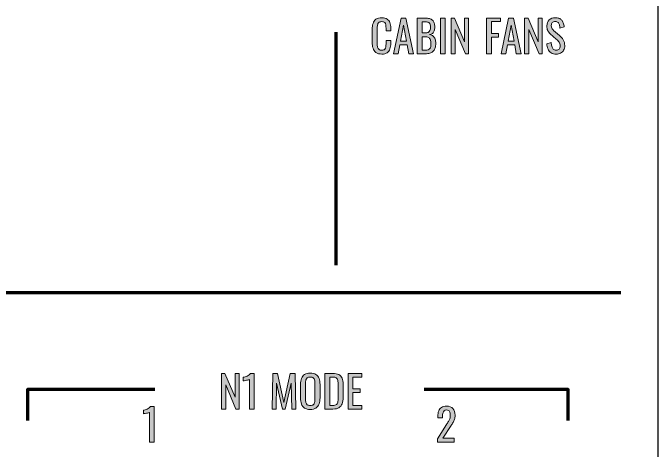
# Model space of a CAD drawing. Header units: inches. Extents: x 116 to 496, y 0 to 792.
# Drawn here: x 319.3 to 495.6, y 305 to 424.3 of the extents above; entities that cross this region are included whole.
import ezdxf

# ---------------------------------------------------------------- set-up
doc = ezdxf.new("R2010")
doc.units = ezdxf.units.IN
doc.header["$MEASUREMENT"] = 0
for name, color, linetype in [('Layer 2', 7, 'Continuous'), ('Left_SIde_Panel_01__Holes v4_0', 7, 'Continuous'), ('TEXT', 7, 'Continuous')]:
    doc.layers.add(name, color=color, linetype=linetype)

# ---------------------------------------------------------------- blocks, each defined once
blk = doc.blocks.new('block 53')
at = {"layer": 'Left_SIde_Panel_01__Holes v4_0', "color": 7, "lineweight": 25}
blk.add_lwpolyline([(495.56, 173.73), (495.51, 792.08)], dxfattribs=at)
blk = doc.blocks.new('block 75')
at = {"layer": 'Layer 2', "color": 7, "lineweight": 106}
for points in [[(358.12, 321.5), (323.37, 321.5), (323.37, 313)], [(471, 313), (471, 321.5), (431.69, 321.5)]]:
    blk.add_lwpolyline(points, dxfattribs=at)
blk = doc.blocks.new('block 89')
at = {"layer": 'TEXT'}
h = blk.add_hatch(color=7, dxfattribs=at)
h.dxf.hatch_style = 2
h.paths.add_polyline_path([(376.33, 316.17), (376.33, 325.89), (377.25, 325.89), (380.01, 319.43), (380.01, 325.89), (381.14, 325.89), (381.14, 316.17), (380.27, 316.17), (377.48, 322.8), (377.48, 316.17)])
h = blk.add_hatch(color=7, dxfattribs=at)
h.dxf.hatch_style = 2
edge = h.paths.add_edge_path()
edge.add_spline(control_points=[(383.96, 316.17), (383.96, 316.17), (383.96, 324.21), (383.96, 324.21), (383.95, 324.2), (383.86, 324.17), (383.69, 324.13), (383.52, 324.09), (383.32, 324.05), (383.11, 324.01), (382.89, 323.97), (382.7, 323.94), (382.53, 323.91), (382.36, 323.87), (382.27, 323.86), (382.27, 323.86), (382.27, 323.86), (382.27, 324.83), (382.27, 324.83), (382.4, 324.86), (382.56, 324.91), (382.74, 324.96), (382.92, 325.02), (383.1, 325.09), (383.29, 325.17), (383.48, 325.25), (383.66, 325.35), (383.83, 325.47), (384, 325.59), (384.15, 325.73), (384.27, 325.89), (384.27, 325.89), (385.24, 325.89), (385.24, 325.89), (385.24, 325.89), (385.24, 316.17), (385.24, 316.17), (385.24, 316.17), (383.96, 316.17), (383.96, 316.17)], knot_values=[0, 0, 0, 0, 1, 1, 1, 2, 2, 2, 3, 3, 3, 4, 4, 4, 5, 5, 5, 6, 6, 6, 7, 7, 7, 8, 8, 8, 9, 9, 9, 10, 10, 10, 11, 11, 11, 12, 12, 12, 13, 13, 13, 13], degree=3, periodic=0)
h = blk.add_hatch(color=7, dxfattribs=at)
h.dxf.hatch_style = 2
h.paths.add_polyline_path([(390.14, 316.17), (390.32, 325.89), (391.65, 325.89), (393.37, 318), (395.09, 325.89), (396.41, 325.89), (396.59, 316.17), (395.5, 316.17), (395.39, 323.22), (393.75, 316.17), (392.98, 316.17), (391.35, 323.22), (391.24, 316.17)])
h = blk.add_hatch(color=7, dxfattribs=at)
h.dxf.hatch_style = 2
edge = h.paths.add_edge_path()
edge.add_spline(control_points=[(400.57, 316.06), (399.91, 316.06), (399.39, 316.19), (398.99, 316.44), (398.6, 316.7), (398.32, 317.06), (398.15, 317.54), (397.99, 318.02), (397.9, 318.57), (397.9, 319.21), (397.9, 319.21), (397.9, 322.9), (397.9, 322.9), (397.9, 323.54), (397.99, 324.09), (398.16, 324.55), (398.33, 325.01), (398.61, 325.36), (399, 325.6), (399.39, 325.85), (399.91, 325.97), (400.57, 325.97), (401.22, 325.97), (401.74, 325.85), (402.12, 325.6), (402.51, 325.35), (402.79, 325), (402.96, 324.54), (403.13, 324.09), (403.22, 323.54), (403.22, 322.9), (403.22, 322.9), (403.22, 319.2), (403.22, 319.2), (403.22, 318.57), (403.13, 318.02), (402.96, 317.55), (402.79, 317.07), (402.51, 316.71), (402.12, 316.45), (401.74, 316.19), (401.22, 316.06), (400.57, 316.06)], knot_values=[0, 0, 0, 0, 1, 1, 1, 2, 2, 2, 3, 3, 3, 4, 4, 4, 5, 5, 5, 6, 6, 6, 7, 7, 7, 8, 8, 8, 9, 9, 9, 10, 10, 10, 11, 11, 11, 12, 12, 12, 13, 13, 13, 14, 14, 14, 14], degree=3, periodic=0)
edge = h.paths.add_edge_path()
edge.add_spline(control_points=[(400.57, 317.13), (400.93, 317.13), (401.2, 317.2), (401.38, 317.35), (401.57, 317.5), (401.69, 317.7), (401.75, 317.97), (401.82, 318.24), (401.85, 318.55), (401.85, 318.91), (401.85, 318.91), (401.85, 323.17), (401.85, 323.17), (401.85, 323.53), (401.82, 323.84), (401.75, 324.1), (401.69, 324.36), (401.57, 324.56), (401.38, 324.7), (401.2, 324.84), (400.93, 324.91), (400.57, 324.91), (400.21, 324.91), (399.93, 324.84), (399.74, 324.7), (399.56, 324.56), (399.43, 324.36), (399.37, 324.1), (399.3, 323.84), (399.27, 323.53), (399.27, 323.17), (399.27, 323.17), (399.27, 318.91), (399.27, 318.91), (399.27, 318.55), (399.3, 318.24), (399.37, 317.97), (399.43, 317.7), (399.56, 317.5), (399.74, 317.35), (399.93, 317.2), (400.21, 317.13), (400.57, 317.13)], knot_values=[0, 0, 0, 0, 1, 1, 1, 2, 2, 2, 3, 3, 3, 4, 4, 4, 5, 5, 5, 6, 6, 6, 7, 7, 7, 8, 8, 8, 9, 9, 9, 10, 10, 10, 11, 11, 11, 12, 12, 12, 13, 13, 13, 14, 14, 14, 14], degree=3, periodic=0)
h = blk.add_hatch(color=7, dxfattribs=at)
h.dxf.hatch_style = 2
edge = h.paths.add_edge_path()
edge.add_spline(control_points=[(404.55, 316.17), (404.55, 316.17), (404.55, 325.89), (404.55, 325.89), (404.55, 325.89), (406.66, 325.89), (406.66, 325.89), (407.38, 325.89), (407.95, 325.78), (408.37, 325.56), (408.79, 325.34), (409.09, 325.01), (409.27, 324.57), (409.45, 324.13), (409.54, 323.58), (409.54, 322.92), (409.54, 322.92), (409.54, 319.35), (409.54, 319.35), (409.54, 318.66), (409.45, 318.08), (409.27, 317.61), (409.09, 317.13), (408.8, 316.78), (408.4, 316.53), (407.99, 316.29), (407.45, 316.17), (406.77, 316.17), (406.77, 316.17), (404.55, 316.17), (404.55, 316.17)], knot_values=[0, 0, 0, 0, 1, 1, 1, 2, 2, 2, 3, 3, 3, 4, 4, 4, 5, 5, 5, 6, 6, 6, 7, 7, 7, 8, 8, 8, 9, 9, 9, 10, 10, 10, 10], degree=3, periodic=0)
edge = h.paths.add_edge_path()
edge.add_spline(control_points=[(405.91, 317.14), (405.91, 317.14), (406.67, 317.14), (406.67, 317.14), (407.17, 317.14), (407.52, 317.23), (407.73, 317.43), (407.94, 317.62), (408.06, 317.9), (408.11, 318.27), (408.15, 318.63), (408.17, 319.08), (408.17, 319.6), (408.17, 319.6), (408.17, 322.75), (408.17, 322.75), (408.17, 323.26), (408.14, 323.67), (408.08, 323.98), (408.01, 324.29), (407.87, 324.52), (407.66, 324.66), (407.44, 324.81), (407.1, 324.88), (406.64, 324.88), (406.64, 324.88), (405.91, 324.88), (405.91, 324.88), (405.91, 324.88), (405.91, 317.14), (405.91, 317.14)], knot_values=[0, 0, 0, 0, 1, 1, 1, 2, 2, 2, 3, 3, 3, 4, 4, 4, 5, 5, 5, 6, 6, 6, 7, 7, 7, 8, 8, 8, 9, 9, 9, 10, 10, 10, 10], degree=3, periodic=0)
h = blk.add_hatch(color=7, dxfattribs=at)
h.dxf.hatch_style = 2
h.paths.add_polyline_path([(410.87, 316.17), (410.87, 325.89), (414.64, 325.89), (414.64, 324.88), (412.23, 324.88), (412.23, 321.66), (414.18, 321.66), (414.18, 320.7), (412.23, 320.7), (412.23, 317.14), (414.67, 317.14), (414.67, 316.17)])
at = {"layer": 'TEXT', "lineweight": 0}
for points in [[(376.33, 316.17), (376.33, 325.89), (377.25, 325.89), (380.01, 319.43), (380.01, 325.89), (381.14, 325.89), (381.14, 316.17), (380.27, 316.17), (377.48, 322.8), (377.48, 316.17), (376.33, 316.17)], [(390.14, 316.17), (390.32, 325.89), (391.65, 325.89), (393.37, 318), (395.09, 325.89), (396.41, 325.89), (396.59, 316.17), (395.5, 316.17), (395.39, 323.22), (393.75, 316.17), (392.98, 316.17), (391.35, 323.22), (391.24, 316.17), (390.14, 316.17)], [(410.87, 316.17), (410.87, 325.89), (414.64, 325.89), (414.64, 324.88), (412.23, 324.88), (412.23, 321.66), (414.18, 321.66), (414.18, 320.7), (412.23, 320.7), (412.23, 317.14), (414.67, 317.14), (414.67, 316.17), (410.87, 316.17)]]:
    blk.add_lwpolyline(points, dxfattribs=at)
for points, knots in [([(383.96, 316.17), (383.96, 316.17), (383.96, 324.21), (383.96, 324.21), (383.95, 324.2), (383.86, 324.17), (383.69, 324.13), (383.52, 324.09), (383.32, 324.05), (383.11, 324.01), (382.89, 323.97), (382.7, 323.94), (382.53, 323.91), (382.36, 323.87), (382.27, 323.86), (382.27, 323.86), (382.27, 323.86), (382.27, 324.83), (382.27, 324.83), (382.4, 324.86), (382.56, 324.91), (382.74, 324.96), (382.92, 325.02), (383.1, 325.09), (383.29, 325.17), (383.48, 325.25), (383.66, 325.35), (383.83, 325.47), (384, 325.59), (384.15, 325.73), (384.27, 325.89), (384.27, 325.89), (385.24, 325.89), (385.24, 325.89), (385.24, 325.89), (385.24, 316.17), (385.24, 316.17), (385.24, 316.17), (383.96, 316.17), (383.96, 316.17)], [0, 0, 0, 0, 1, 1, 1, 2, 2, 2, 3, 3, 3, 4, 4, 4, 5, 5, 5, 6, 6, 6, 7, 7, 7, 8, 8, 8, 9, 9, 9, 10, 10, 10, 11, 11, 11, 12, 12, 12, 13, 13, 13, 13]), ([(400.57, 316.06), (399.91, 316.06), (399.39, 316.19), (398.99, 316.44), (398.6, 316.7), (398.32, 317.06), (398.15, 317.54), (397.99, 318.02), (397.9, 318.57), (397.9, 319.21), (397.9, 319.21), (397.9, 322.9), (397.9, 322.9), (397.9, 323.54), (397.99, 324.09), (398.16, 324.55), (398.33, 325.01), (398.61, 325.36), (399, 325.6), (399.39, 325.85), (399.91, 325.97), (400.57, 325.97), (401.22, 325.97), (401.74, 325.85), (402.12, 325.6), (402.51, 325.35), (402.79, 325), (402.96, 324.54), (403.13, 324.09), (403.22, 323.54), (403.22, 322.9), (403.22, 322.9), (403.22, 319.2), (403.22, 319.2), (403.22, 318.57), (403.13, 318.02), (402.96, 317.55), (402.79, 317.07), (402.51, 316.71), (402.12, 316.45), (401.74, 316.19), (401.22, 316.06), (400.57, 316.06)], [0, 0, 0, 0, 1, 1, 1, 2, 2, 2, 3, 3, 3, 4, 4, 4, 5, 5, 5, 6, 6, 6, 7, 7, 7, 8, 8, 8, 9, 9, 9, 10, 10, 10, 11, 11, 11, 12, 12, 12, 13, 13, 13, 14, 14, 14, 14]), ([(400.57, 317.13), (400.93, 317.13), (401.2, 317.2), (401.38, 317.35), (401.57, 317.5), (401.69, 317.7), (401.75, 317.97), (401.82, 318.24), (401.85, 318.55), (401.85, 318.91), (401.85, 318.91), (401.85, 323.17), (401.85, 323.17), (401.85, 323.53), (401.82, 323.84), (401.75, 324.1), (401.69, 324.36), (401.57, 324.56), (401.38, 324.7), (401.2, 324.84), (400.93, 324.91), (400.57, 324.91), (400.21, 324.91), (399.93, 324.84), (399.74, 324.7), (399.56, 324.56), (399.43, 324.36), (399.37, 324.1), (399.3, 323.84), (399.27, 323.53), (399.27, 323.17), (399.27, 323.17), (399.27, 318.91), (399.27, 318.91), (399.27, 318.55), (399.3, 318.24), (399.37, 317.97), (399.43, 317.7), (399.56, 317.5), (399.74, 317.35), (399.93, 317.2), (400.21, 317.13), (400.57, 317.13)], [0, 0, 0, 0, 1, 1, 1, 2, 2, 2, 3, 3, 3, 4, 4, 4, 5, 5, 5, 6, 6, 6, 7, 7, 7, 8, 8, 8, 9, 9, 9, 10, 10, 10, 11, 11, 11, 12, 12, 12, 13, 13, 13, 14, 14, 14, 14]), ([(404.55, 316.17), (404.55, 316.17), (404.55, 325.89), (404.55, 325.89), (404.55, 325.89), (406.66, 325.89), (406.66, 325.89), (407.38, 325.89), (407.95, 325.78), (408.37, 325.56), (408.79, 325.34), (409.09, 325.01), (409.27, 324.57), (409.45, 324.13), (409.54, 323.58), (409.54, 322.92), (409.54, 322.92), (409.54, 319.35), (409.54, 319.35), (409.54, 318.66), (409.45, 318.08), (409.27, 317.61), (409.09, 317.13), (408.8, 316.78), (408.4, 316.53), (407.99, 316.29), (407.45, 316.17), (406.77, 316.17), (406.77, 316.17), (404.55, 316.17), (404.55, 316.17)], [0, 0, 0, 0, 1, 1, 1, 2, 2, 2, 3, 3, 3, 4, 4, 4, 5, 5, 5, 6, 6, 6, 7, 7, 7, 8, 8, 8, 9, 9, 9, 10, 10, 10, 10]), ([(405.91, 317.14), (405.91, 317.14), (406.67, 317.14), (406.67, 317.14), (407.17, 317.14), (407.52, 317.23), (407.73, 317.43), (407.94, 317.62), (408.06, 317.9), (408.11, 318.27), (408.15, 318.63), (408.17, 319.08), (408.17, 319.6), (408.17, 319.6), (408.17, 322.75), (408.17, 322.75), (408.17, 323.26), (408.14, 323.67), (408.08, 323.98), (408.01, 324.29), (407.87, 324.52), (407.66, 324.66), (407.44, 324.81), (407.1, 324.88), (406.64, 324.88), (406.64, 324.88), (405.91, 324.88), (405.91, 324.88), (405.91, 324.88), (405.91, 317.14), (405.91, 317.14)], [0, 0, 0, 0, 1, 1, 1, 2, 2, 2, 3, 3, 3, 4, 4, 4, 5, 5, 5, 6, 6, 6, 7, 7, 7, 8, 8, 8, 9, 9, 9, 10, 10, 10, 10])]:
    blk.add_open_spline(points, degree=3, knots=knots, dxfattribs=at)
blk = doc.blocks.new('block 90')
at = {"layer": 'TEXT'}
h = blk.add_hatch(color=7, dxfattribs=at)
h.dxf.hatch_style = 2
edge = h.paths.add_edge_path()
edge.add_spline(control_points=[(420.09, 413.06), (419.41, 413.06), (418.87, 413.2), (418.49, 413.49), (418.11, 413.78), (417.85, 414.17), (417.7, 414.65), (417.55, 415.14), (417.48, 415.69), (417.48, 416.29), (417.48, 416.29), (417.48, 419.72), (417.48, 419.72), (417.48, 420.37), (417.55, 420.95), (417.7, 421.43), (417.85, 421.92), (418.11, 422.3), (418.49, 422.57), (418.87, 422.84), (419.41, 422.97), (420.09, 422.97), (420.7, 422.97), (421.18, 422.86), (421.54, 422.63), (421.89, 422.41), (422.15, 422.09), (422.31, 421.67), (422.46, 421.26), (422.54, 420.76), (422.54, 420.17), (422.54, 420.17), (422.54, 419.41), (422.54, 419.41), (422.54, 419.41), (421.26, 419.41), (421.26, 419.41), (421.26, 419.41), (421.26, 420.09), (421.26, 420.09), (421.26, 420.45), (421.24, 420.77), (421.2, 421.04), (421.17, 421.32), (421.07, 421.53), (420.91, 421.69), (420.75, 421.84), (420.48, 421.91), (420.11, 421.91), (419.72, 421.91), (419.44, 421.83), (419.26, 421.67), (419.09, 421.5), (418.97, 421.27), (418.92, 420.97), (418.87, 420.67), (418.84, 420.32), (418.84, 419.92), (418.84, 419.92), (418.84, 416.07), (418.84, 416.07), (418.84, 415.58), (418.88, 415.2), (418.96, 414.91), (419.04, 414.63), (419.18, 414.43), (419.36, 414.31), (419.54, 414.19), (419.79, 414.13), (420.11, 414.13), (420.47, 414.13), (420.74, 414.21), (420.9, 414.37), (421.06, 414.54), (421.16, 414.76), (421.2, 415.05), (421.24, 415.34), (421.26, 415.67), (421.26, 416.06), (421.26, 416.06), (421.26, 416.78), (421.26, 416.78), (421.26, 416.78), (422.54, 416.78), (422.54, 416.78), (422.54, 416.78), (422.54, 416.06), (422.54, 416.06), (422.54, 415.47), (422.47, 414.94), (422.33, 414.49), (422.18, 414.04), (421.93, 413.69), (421.58, 413.44), (421.23, 413.18), (420.73, 413.06), (420.09, 413.06)], knot_values=[0, 0, 0, 0, 1, 1, 1, 2, 2, 2, 3, 3, 3, 4, 4, 4, 5, 5, 5, 6, 6, 6, 7, 7, 7, 8, 8, 8, 9, 9, 9, 10, 10, 10, 11, 11, 11, 12, 12, 12, 13, 13, 13, 14, 14, 14, 15, 15, 15, 16, 16, 16, 17, 17, 17, 18, 18, 18, 19, 19, 19, 20, 20, 20, 21, 21, 21, 22, 22, 22, 23, 23, 23, 24, 24, 24, 25, 25, 25, 26, 26, 26, 27, 27, 27, 28, 28, 28, 29, 29, 29, 30, 30, 30, 31, 31, 31, 32, 32, 32, 32], degree=3, periodic=0)
h = blk.add_hatch(color=7, dxfattribs=at)
h.dxf.hatch_style = 2
edge = h.paths.add_edge_path()
edge.add_spline(control_points=[(467.73, 413.06), (467.17, 413.06), (466.71, 413.18), (466.33, 413.42), (465.96, 413.66), (465.68, 413.99), (465.49, 414.41), (465.3, 414.84), (465.19, 415.33), (465.15, 415.89), (465.15, 415.89), (466.35, 416.21), (466.35, 416.21), (466.38, 415.87), (466.43, 415.54), (466.52, 415.22), (466.6, 414.9), (466.74, 414.64), (466.93, 414.43), (467.12, 414.23), (467.39, 414.13), (467.73, 414.13), (468.08, 414.13), (468.35, 414.22), (468.53, 414.42), (468.71, 414.62), (468.8, 414.9), (468.8, 415.27), (468.8, 415.71), (468.7, 416.06), (468.5, 416.33), (468.3, 416.6), (468.05, 416.87), (467.74, 417.14), (467.74, 417.14), (466.11, 418.58), (466.11, 418.58), (465.79, 418.86), (465.56, 419.16), (465.4, 419.5), (465.25, 419.83), (465.18, 420.24), (465.18, 420.73), (465.18, 421.44), (465.38, 421.99), (465.79, 422.38), (466.2, 422.77), (466.75, 422.97), (467.46, 422.97), (467.84, 422.97), (468.18, 422.92), (468.47, 422.82), (468.76, 422.72), (469.01, 422.57), (469.2, 422.36), (469.4, 422.15), (469.56, 421.89), (469.67, 421.57), (469.79, 421.26), (469.86, 420.89), (469.9, 420.46), (469.9, 420.46), (468.75, 420.15), (468.75, 420.15), (468.73, 420.47), (468.68, 420.76), (468.61, 421.03), (468.54, 421.3), (468.41, 421.52), (468.23, 421.68), (468.05, 421.84), (467.79, 421.93), (467.46, 421.93), (467.12, 421.93), (466.86, 421.84), (466.67, 421.66), (466.48, 421.48), (466.39, 421.21), (466.39, 420.86), (466.39, 420.56), (466.44, 420.32), (466.54, 420.13), (466.64, 419.93), (466.8, 419.74), (467.02, 419.54), (467.02, 419.54), (468.67, 418.1), (468.67, 418.1), (469.04, 417.78), (469.36, 417.4), (469.64, 416.95), (469.92, 416.51), (470.06, 415.98), (470.06, 415.37), (470.06, 414.89), (469.96, 414.48), (469.76, 414.13), (469.56, 413.78), (469.29, 413.52), (468.94, 413.33), (468.59, 413.15), (468.19, 413.06), (467.73, 413.06)], knot_values=[0, 0, 0, 0, 1, 1, 1, 2, 2, 2, 3, 3, 3, 4, 4, 4, 5, 5, 5, 6, 6, 6, 7, 7, 7, 8, 8, 8, 9, 9, 9, 10, 10, 10, 11, 11, 11, 12, 12, 12, 13, 13, 13, 14, 14, 14, 15, 15, 15, 16, 16, 16, 17, 17, 17, 18, 18, 18, 19, 19, 19, 20, 20, 20, 21, 21, 21, 22, 22, 22, 23, 23, 23, 24, 24, 24, 25, 25, 25, 26, 26, 26, 27, 27, 27, 28, 28, 28, 29, 29, 29, 30, 30, 30, 31, 31, 31, 32, 32, 32, 33, 33, 33, 34, 34, 34, 34], degree=3, periodic=0)
h = blk.add_hatch(color=7, dxfattribs=at)
h.dxf.hatch_style = 2
h.paths.add_polyline_path([(423.31, 413.17), (425.37, 422.89), (426.68, 422.89), (428.76, 413.17), (427.47, 413.17), (427.03, 415.61), (425.05, 415.61), (424.58, 413.17)])
h.paths.add_polyline_path([(425.23, 416.59), (426.85, 416.59), (426.03, 420.97)])
h = blk.add_hatch(color=7, dxfattribs=at)
h.dxf.hatch_style = 2
edge = h.paths.add_edge_path()
edge.add_spline(control_points=[(429.74, 413.17), (429.74, 413.17), (429.74, 422.89), (429.74, 422.89), (429.74, 422.89), (431.97, 422.89), (431.97, 422.89), (432.41, 422.89), (432.79, 422.84), (433.12, 422.74), (433.44, 422.65), (433.71, 422.5), (433.93, 422.3), (434.15, 422.1), (434.3, 421.84), (434.41, 421.54), (434.51, 421.23), (434.57, 420.87), (434.57, 420.45), (434.57, 420.05), (434.51, 419.7), (434.42, 419.41), (434.32, 419.12), (434.16, 418.89), (433.96, 418.72), (433.75, 418.55), (433.49, 418.45), (433.17, 418.4), (433.57, 418.31), (433.88, 418.16), (434.12, 417.95), (434.36, 417.74), (434.54, 417.46), (434.66, 417.13), (434.77, 416.8), (434.83, 416.4), (434.83, 415.94), (434.83, 415.52), (434.78, 415.14), (434.69, 414.8), (434.59, 414.45), (434.44, 414.16), (434.24, 413.92), (434.03, 413.68), (433.77, 413.5), (433.46, 413.36), (433.14, 413.23), (432.76, 413.17), (432.33, 413.17), (432.33, 413.17), (429.74, 413.17), (429.74, 413.17)], knot_values=[0, 0, 0, 0, 1, 1, 1, 2, 2, 2, 3, 3, 3, 4, 4, 4, 5, 5, 5, 6, 6, 6, 7, 7, 7, 8, 8, 8, 9, 9, 9, 10, 10, 10, 11, 11, 11, 12, 12, 12, 13, 13, 13, 14, 14, 14, 15, 15, 15, 16, 16, 16, 17, 17, 17, 17], degree=3, periodic=0)
edge = h.paths.add_edge_path()
edge.add_spline(control_points=[(431.1, 418.83), (431.1, 418.83), (431.9, 418.83), (431.9, 418.83), (432.29, 418.83), (432.58, 418.88), (432.8, 418.99), (433.02, 419.1), (433.17, 419.27), (433.26, 419.51), (433.34, 419.75), (433.39, 420.07), (433.39, 420.45), (433.39, 420.9), (433.32, 421.22), (433.19, 421.42), (433.05, 421.62), (432.84, 421.75), (432.55, 421.8), (432.26, 421.85), (431.88, 421.88), (431.42, 421.88), (431.42, 421.88), (431.1, 421.88), (431.1, 421.88), (431.1, 421.88), (431.1, 418.83), (431.1, 418.83)], knot_values=[0, 0, 0, 0, 1, 1, 1, 2, 2, 2, 3, 3, 3, 4, 4, 4, 5, 5, 5, 6, 6, 6, 7, 7, 7, 8, 8, 8, 9, 9, 9, 9], degree=3, periodic=0)
edge = h.paths.add_edge_path()
edge.add_spline(control_points=[(431.1, 414.14), (431.1, 414.14), (432.01, 414.14), (432.01, 414.14), (432.62, 414.14), (433.02, 414.28), (433.23, 414.56), (433.43, 414.85), (433.53, 415.31), (433.53, 415.94), (433.53, 416.35), (433.48, 416.69), (433.37, 416.96), (433.26, 417.24), (433.09, 417.45), (432.86, 417.59), (432.62, 417.73), (432.3, 417.8), (431.9, 417.8), (431.9, 417.8), (431.1, 417.8), (431.1, 417.8), (431.1, 417.8), (431.1, 414.14), (431.1, 414.14)], knot_values=[0, 0, 0, 0, 1, 1, 1, 2, 2, 2, 3, 3, 3, 4, 4, 4, 5, 5, 5, 6, 6, 6, 7, 7, 7, 8, 8, 8, 8], degree=3, periodic=0)
h = blk.add_hatch(color=7, dxfattribs=at)
h.dxf.hatch_style = 2
h.paths.add_polyline_path([(436.1, 413.17), (436.1, 422.89), (437.43, 422.89), (437.43, 413.17)])
h = blk.add_hatch(color=7, dxfattribs=at)
h.dxf.hatch_style = 2
h.paths.add_polyline_path([(439, 413.17), (439, 422.89), (439.93, 422.89), (442.69, 416.43), (442.69, 422.89), (443.82, 422.89), (443.82, 413.17), (442.95, 413.17), (440.16, 419.8), (440.16, 413.17)])
h = blk.add_hatch(color=7, dxfattribs=at)
h.dxf.hatch_style = 2
h.paths.add_polyline_path([(448.73, 413.17), (448.73, 422.89), (452.48, 422.89), (452.48, 421.91), (450.08, 421.91), (450.08, 418.67), (451.94, 418.67), (451.94, 417.71), (450.08, 417.71), (450.08, 413.17)])
h = blk.add_hatch(color=7, dxfattribs=at)
h.dxf.hatch_style = 2
h.paths.add_polyline_path([(452.67, 413.17), (454.74, 422.89), (456.05, 422.89), (458.12, 413.17), (456.84, 413.17), (456.39, 415.61), (454.41, 415.61), (453.94, 413.17)])
h.paths.add_polyline_path([(454.59, 416.59), (456.21, 416.59), (455.4, 420.97)])
h = blk.add_hatch(color=7, dxfattribs=at)
h.dxf.hatch_style = 2
h.paths.add_polyline_path([(459.1, 413.17), (459.1, 422.89), (460.03, 422.89), (462.79, 416.43), (462.79, 422.89), (463.92, 422.89), (463.92, 413.17), (463.05, 413.17), (460.26, 419.8), (460.26, 413.17)])
at = {"layer": 'TEXT', "lineweight": 0}
for points in [[(423.31, 413.17), (425.37, 422.89), (426.68, 422.89), (428.76, 413.17), (427.47, 413.17), (427.03, 415.61), (425.05, 415.61), (424.58, 413.17), (423.31, 413.17)], [(436.1, 413.17), (436.1, 422.89), (437.43, 422.89), (437.43, 413.17), (436.1, 413.17)], [(439, 413.17), (439, 422.89), (439.93, 422.89), (442.69, 416.43), (442.69, 422.89), (443.82, 422.89), (443.82, 413.17), (442.95, 413.17), (440.16, 419.8), (440.16, 413.17), (439, 413.17)], [(448.73, 413.17), (448.73, 422.89), (452.48, 422.89), (452.48, 421.91), (450.08, 421.91), (450.08, 418.67), (451.94, 418.67), (451.94, 417.71), (450.08, 417.71), (450.08, 413.17), (448.73, 413.17)], [(452.67, 413.17), (454.74, 422.89), (456.05, 422.89), (458.12, 413.17), (456.84, 413.17), (456.39, 415.61), (454.41, 415.61), (453.94, 413.17), (452.67, 413.17)], [(459.1, 413.17), (459.1, 422.89), (460.03, 422.89), (462.79, 416.43), (462.79, 422.89), (463.92, 422.89), (463.92, 413.17), (463.05, 413.17), (460.26, 419.8), (460.26, 413.17), (459.1, 413.17)], [(425.23, 416.59), (426.85, 416.59), (426.03, 420.97), (425.23, 416.59)], [(454.59, 416.59), (456.21, 416.59), (455.4, 420.97), (454.59, 416.59)]]:
    blk.add_lwpolyline(points, dxfattribs=at)
for points, knots in [([(420.09, 413.06), (419.41, 413.06), (418.87, 413.2), (418.49, 413.49), (418.11, 413.78), (417.85, 414.17), (417.7, 414.65), (417.55, 415.14), (417.48, 415.69), (417.48, 416.29), (417.48, 416.29), (417.48, 419.72), (417.48, 419.72), (417.48, 420.37), (417.55, 420.95), (417.7, 421.43), (417.85, 421.92), (418.11, 422.3), (418.49, 422.57), (418.87, 422.84), (419.41, 422.97), (420.09, 422.97), (420.7, 422.97), (421.18, 422.86), (421.54, 422.63), (421.89, 422.41), (422.15, 422.09), (422.31, 421.67), (422.46, 421.26), (422.54, 420.76), (422.54, 420.17), (422.54, 420.17), (422.54, 419.41), (422.54, 419.41), (422.54, 419.41), (421.26, 419.41), (421.26, 419.41), (421.26, 419.41), (421.26, 420.09), (421.26, 420.09), (421.26, 420.45), (421.24, 420.77), (421.2, 421.04), (421.17, 421.32), (421.07, 421.53), (420.91, 421.69), (420.75, 421.84), (420.48, 421.91), (420.11, 421.91), (419.72, 421.91), (419.44, 421.83), (419.26, 421.67), (419.09, 421.5), (418.97, 421.27), (418.92, 420.97), (418.87, 420.67), (418.84, 420.32), (418.84, 419.92), (418.84, 419.92), (418.84, 416.07), (418.84, 416.07), (418.84, 415.58), (418.88, 415.2), (418.96, 414.91), (419.04, 414.63), (419.18, 414.43), (419.36, 414.31), (419.54, 414.19), (419.79, 414.13), (420.11, 414.13), (420.47, 414.13), (420.74, 414.21), (420.9, 414.37), (421.06, 414.54), (421.16, 414.76), (421.2, 415.05), (421.24, 415.34), (421.26, 415.67), (421.26, 416.06), (421.26, 416.06), (421.26, 416.78), (421.26, 416.78), (421.26, 416.78), (422.54, 416.78), (422.54, 416.78), (422.54, 416.78), (422.54, 416.06), (422.54, 416.06), (422.54, 415.47), (422.47, 414.94), (422.33, 414.49), (422.18, 414.04), (421.93, 413.69), (421.58, 413.44), (421.23, 413.18), (420.73, 413.06), (420.09, 413.06)], [0, 0, 0, 0, 1, 1, 1, 2, 2, 2, 3, 3, 3, 4, 4, 4, 5, 5, 5, 6, 6, 6, 7, 7, 7, 8, 8, 8, 9, 9, 9, 10, 10, 10, 11, 11, 11, 12, 12, 12, 13, 13, 13, 14, 14, 14, 15, 15, 15, 16, 16, 16, 17, 17, 17, 18, 18, 18, 19, 19, 19, 20, 20, 20, 21, 21, 21, 22, 22, 22, 23, 23, 23, 24, 24, 24, 25, 25, 25, 26, 26, 26, 27, 27, 27, 28, 28, 28, 29, 29, 29, 30, 30, 30, 31, 31, 31, 32, 32, 32, 32]), ([(467.73, 413.06), (467.17, 413.06), (466.71, 413.18), (466.33, 413.42), (465.96, 413.66), (465.68, 413.99), (465.49, 414.41), (465.3, 414.84), (465.19, 415.33), (465.15, 415.89), (465.15, 415.89), (466.35, 416.21), (466.35, 416.21), (466.38, 415.87), (466.43, 415.54), (466.52, 415.22), (466.6, 414.9), (466.74, 414.64), (466.93, 414.43), (467.12, 414.23), (467.39, 414.13), (467.73, 414.13), (468.08, 414.13), (468.35, 414.22), (468.53, 414.42), (468.71, 414.62), (468.8, 414.9), (468.8, 415.27), (468.8, 415.71), (468.7, 416.06), (468.5, 416.33), (468.3, 416.6), (468.05, 416.87), (467.74, 417.14), (467.74, 417.14), (466.11, 418.58), (466.11, 418.58), (465.79, 418.86), (465.56, 419.16), (465.4, 419.5), (465.25, 419.83), (465.18, 420.24), (465.18, 420.73), (465.18, 421.44), (465.38, 421.99), (465.79, 422.38), (466.2, 422.77), (466.75, 422.97), (467.46, 422.97), (467.84, 422.97), (468.18, 422.92), (468.47, 422.82), (468.76, 422.72), (469.01, 422.57), (469.2, 422.36), (469.4, 422.15), (469.56, 421.89), (469.67, 421.57), (469.79, 421.26), (469.86, 420.89), (469.9, 420.46), (469.9, 420.46), (468.75, 420.15), (468.75, 420.15), (468.73, 420.47), (468.68, 420.76), (468.61, 421.03), (468.54, 421.3), (468.41, 421.52), (468.23, 421.68), (468.05, 421.84), (467.79, 421.93), (467.46, 421.93), (467.12, 421.93), (466.86, 421.84), (466.67, 421.66), (466.48, 421.48), (466.39, 421.21), (466.39, 420.86), (466.39, 420.56), (466.44, 420.32), (466.54, 420.13), (466.64, 419.93), (466.8, 419.74), (467.02, 419.54), (467.02, 419.54), (468.67, 418.1), (468.67, 418.1), (469.04, 417.78), (469.36, 417.4), (469.64, 416.95), (469.92, 416.51), (470.06, 415.98), (470.06, 415.37), (470.06, 414.89), (469.96, 414.48), (469.76, 414.13), (469.56, 413.78), (469.29, 413.52), (468.94, 413.33), (468.59, 413.15), (468.19, 413.06), (467.73, 413.06)], [0, 0, 0, 0, 1, 1, 1, 2, 2, 2, 3, 3, 3, 4, 4, 4, 5, 5, 5, 6, 6, 6, 7, 7, 7, 8, 8, 8, 9, 9, 9, 10, 10, 10, 11, 11, 11, 12, 12, 12, 13, 13, 13, 14, 14, 14, 15, 15, 15, 16, 16, 16, 17, 17, 17, 18, 18, 18, 19, 19, 19, 20, 20, 20, 21, 21, 21, 22, 22, 22, 23, 23, 23, 24, 24, 24, 25, 25, 25, 26, 26, 26, 27, 27, 27, 28, 28, 28, 29, 29, 29, 30, 30, 30, 31, 31, 31, 32, 32, 32, 33, 33, 33, 34, 34, 34, 34]), ([(429.74, 413.17), (429.74, 413.17), (429.74, 422.89), (429.74, 422.89), (429.74, 422.89), (431.97, 422.89), (431.97, 422.89), (432.41, 422.89), (432.79, 422.84), (433.12, 422.74), (433.44, 422.65), (433.71, 422.5), (433.93, 422.3), (434.15, 422.1), (434.3, 421.84), (434.41, 421.54), (434.51, 421.23), (434.57, 420.87), (434.57, 420.45), (434.57, 420.05), (434.51, 419.7), (434.42, 419.41), (434.32, 419.12), (434.16, 418.89), (433.96, 418.72), (433.75, 418.55), (433.49, 418.45), (433.17, 418.4), (433.57, 418.31), (433.88, 418.16), (434.12, 417.95), (434.36, 417.74), (434.54, 417.46), (434.66, 417.13), (434.77, 416.8), (434.83, 416.4), (434.83, 415.94), (434.83, 415.52), (434.78, 415.14), (434.69, 414.8), (434.59, 414.45), (434.44, 414.16), (434.24, 413.92), (434.03, 413.68), (433.77, 413.5), (433.46, 413.36), (433.14, 413.23), (432.76, 413.17), (432.33, 413.17), (432.33, 413.17), (429.74, 413.17), (429.74, 413.17)], [0, 0, 0, 0, 1, 1, 1, 2, 2, 2, 3, 3, 3, 4, 4, 4, 5, 5, 5, 6, 6, 6, 7, 7, 7, 8, 8, 8, 9, 9, 9, 10, 10, 10, 11, 11, 11, 12, 12, 12, 13, 13, 13, 14, 14, 14, 15, 15, 15, 16, 16, 16, 17, 17, 17, 17]), ([(431.1, 418.83), (431.1, 418.83), (431.9, 418.83), (431.9, 418.83), (432.29, 418.83), (432.58, 418.88), (432.8, 418.99), (433.02, 419.1), (433.17, 419.27), (433.26, 419.51), (433.34, 419.75), (433.39, 420.07), (433.39, 420.45), (433.39, 420.9), (433.32, 421.22), (433.19, 421.42), (433.05, 421.62), (432.84, 421.75), (432.55, 421.8), (432.26, 421.85), (431.88, 421.88), (431.42, 421.88), (431.42, 421.88), (431.1, 421.88), (431.1, 421.88), (431.1, 421.88), (431.1, 418.83), (431.1, 418.83)], [0, 0, 0, 0, 1, 1, 1, 2, 2, 2, 3, 3, 3, 4, 4, 4, 5, 5, 5, 6, 6, 6, 7, 7, 7, 8, 8, 8, 9, 9, 9, 9]), ([(431.1, 414.14), (431.1, 414.14), (432.01, 414.14), (432.01, 414.14), (432.62, 414.14), (433.02, 414.28), (433.23, 414.56), (433.43, 414.85), (433.53, 415.31), (433.53, 415.94), (433.53, 416.35), (433.48, 416.69), (433.37, 416.96), (433.26, 417.24), (433.09, 417.45), (432.86, 417.59), (432.62, 417.73), (432.3, 417.8), (431.9, 417.8), (431.9, 417.8), (431.1, 417.8), (431.1, 417.8), (431.1, 417.8), (431.1, 414.14), (431.1, 414.14)], [0, 0, 0, 0, 1, 1, 1, 2, 2, 2, 3, 3, 3, 4, 4, 4, 5, 5, 5, 6, 6, 6, 7, 7, 7, 8, 8, 8, 8])]:
    blk.add_open_spline(points, degree=3, knots=knots, dxfattribs=at)
blk = doc.blocks.new('block 104')
at = {"layer": 'TEXT'}
h = blk.add_hatch(color=7, dxfattribs=at)
h.dxf.hatch_style = 2
edge = h.paths.add_edge_path()
edge.add_spline(control_points=[(356.66, 307.17), (356.66, 307.17), (356.66, 315.21), (356.66, 315.21), (356.66, 315.2), (356.57, 315.17), (356.39, 315.13), (356.22, 315.09), (356.03, 315.05), (355.81, 315.01), (355.59, 314.97), (355.4, 314.94), (355.24, 314.91), (355.07, 314.87), (354.98, 314.86), (354.97, 314.86), (354.97, 314.86), (354.97, 315.83), (354.97, 315.83), (355.11, 315.86), (355.26, 315.91), (355.45, 315.96), (355.62, 316.02), (355.81, 316.09), (356, 316.17), (356.18, 316.25), (356.37, 316.35), (356.54, 316.47), (356.71, 316.59), (356.86, 316.73), (356.97, 316.89), (356.97, 316.89), (357.95, 316.89), (357.95, 316.89), (357.95, 316.89), (357.95, 307.17), (357.95, 307.17), (357.95, 307.17), (356.66, 307.17), (356.66, 307.17)], knot_values=[0, 0, 0, 0, 1, 1, 1, 2, 2, 2, 3, 3, 3, 4, 4, 4, 5, 5, 5, 6, 6, 6, 7, 7, 7, 8, 8, 8, 9, 9, 9, 10, 10, 10, 11, 11, 11, 12, 12, 12, 13, 13, 13, 13], degree=3, periodic=0)
at = {"layer": 'TEXT', "lineweight": 0}
blk.add_open_spline([(356.66, 307.17), (356.66, 307.17), (356.66, 315.21), (356.66, 315.21), (356.66, 315.2), (356.57, 315.17), (356.39, 315.13), (356.22, 315.09), (356.03, 315.05), (355.81, 315.01), (355.59, 314.97), (355.4, 314.94), (355.24, 314.91), (355.07, 314.87), (354.98, 314.86), (354.97, 314.86), (354.97, 314.86), (354.97, 315.83), (354.97, 315.83), (355.11, 315.86), (355.26, 315.91), (355.45, 315.96), (355.62, 316.02), (355.81, 316.09), (356, 316.17), (356.18, 316.25), (356.37, 316.35), (356.54, 316.47), (356.71, 316.59), (356.86, 316.73), (356.97, 316.89), (356.97, 316.89), (357.95, 316.89), (357.95, 316.89), (357.95, 316.89), (357.95, 307.17), (357.95, 307.17), (357.95, 307.17), (356.66, 307.17), (356.66, 307.17)], degree=3, knots=[0, 0, 0, 0, 1, 1, 1, 2, 2, 2, 3, 3, 3, 4, 4, 4, 5, 5, 5, 6, 6, 6, 7, 7, 7, 8, 8, 8, 9, 9, 9, 10, 10, 10, 11, 11, 11, 12, 12, 12, 13, 13, 13, 13], dxfattribs=at)
blk = doc.blocks.new('block 105')
at = {"layer": 'TEXT'}
h = blk.add_hatch(color=7, dxfattribs=at)
h.dxf.hatch_style = 2
edge = h.paths.add_edge_path()
edge.add_spline(control_points=[(435.29, 307.17), (435.29, 307.17), (435.29, 308.08), (435.29, 308.08), (435.29, 308.08), (437.76, 311.93), (437.76, 311.93), (437.95, 312.22), (438.12, 312.49), (438.27, 312.73), (438.43, 312.98), (438.56, 313.24), (438.66, 313.52), (438.76, 313.8), (438.81, 314.11), (438.81, 314.47), (438.81, 314.92), (438.73, 315.27), (438.59, 315.53), (438.45, 315.79), (438.19, 315.91), (437.83, 315.91), (437.53, 315.91), (437.29, 315.83), (437.13, 315.66), (436.96, 315.49), (436.84, 315.27), (436.78, 315), (436.71, 314.73), (436.68, 314.44), (436.68, 314.13), (436.68, 314.13), (436.68, 313.8), (436.68, 313.8), (436.68, 313.8), (435.4, 313.8), (435.4, 313.8), (435.4, 313.8), (435.4, 314.14), (435.4, 314.14), (435.4, 314.72), (435.48, 315.22), (435.63, 315.64), (435.79, 316.06), (436.04, 316.39), (436.39, 316.62), (436.74, 316.85), (437.2, 316.97), (437.77, 316.97), (438.56, 316.97), (439.14, 316.75), (439.53, 316.3), (439.91, 315.86), (440.1, 315.25), (440.1, 314.46), (440.1, 314.05), (440.05, 313.68), (439.95, 313.37), (439.85, 313.06), (439.72, 312.77), (439.56, 312.49), (439.4, 312.22), (439.23, 311.94), (439.03, 311.65), (439.03, 311.65), (436.8, 308.25), (436.8, 308.25), (436.8, 308.25), (439.87, 308.25), (439.87, 308.25), (439.87, 308.25), (439.87, 307.17), (439.87, 307.17), (439.87, 307.17), (435.29, 307.17), (435.29, 307.17)], knot_values=[0, 0, 0, 0, 1, 1, 1, 2, 2, 2, 3, 3, 3, 4, 4, 4, 5, 5, 5, 6, 6, 6, 7, 7, 7, 8, 8, 8, 9, 9, 9, 10, 10, 10, 11, 11, 11, 12, 12, 12, 13, 13, 13, 14, 14, 14, 15, 15, 15, 16, 16, 16, 17, 17, 17, 18, 18, 18, 19, 19, 19, 20, 20, 20, 21, 21, 21, 22, 22, 22, 23, 23, 23, 24, 24, 24, 25, 25, 25, 25], degree=3, periodic=0)
at = {"layer": 'TEXT', "lineweight": 0}
blk.add_open_spline([(435.29, 307.17), (435.29, 307.17), (435.29, 308.08), (435.29, 308.08), (435.29, 308.08), (437.76, 311.93), (437.76, 311.93), (437.95, 312.22), (438.12, 312.49), (438.27, 312.73), (438.43, 312.98), (438.56, 313.24), (438.66, 313.52), (438.76, 313.8), (438.81, 314.11), (438.81, 314.47), (438.81, 314.92), (438.73, 315.27), (438.59, 315.53), (438.45, 315.79), (438.19, 315.91), (437.83, 315.91), (437.53, 315.91), (437.29, 315.83), (437.13, 315.66), (436.96, 315.49), (436.84, 315.27), (436.78, 315), (436.71, 314.73), (436.68, 314.44), (436.68, 314.13), (436.68, 314.13), (436.68, 313.8), (436.68, 313.8), (436.68, 313.8), (435.4, 313.8), (435.4, 313.8), (435.4, 313.8), (435.4, 314.14), (435.4, 314.14), (435.4, 314.72), (435.48, 315.22), (435.63, 315.64), (435.79, 316.06), (436.04, 316.39), (436.39, 316.62), (436.74, 316.85), (437.2, 316.97), (437.77, 316.97), (438.56, 316.97), (439.14, 316.75), (439.53, 316.3), (439.91, 315.86), (440.1, 315.25), (440.1, 314.46), (440.1, 314.05), (440.05, 313.68), (439.95, 313.37), (439.85, 313.06), (439.72, 312.77), (439.56, 312.49), (439.4, 312.22), (439.23, 311.94), (439.03, 311.65), (439.03, 311.65), (436.8, 308.25), (436.8, 308.25), (436.8, 308.25), (439.87, 308.25), (439.87, 308.25), (439.87, 308.25), (439.87, 307.17), (439.87, 307.17), (439.87, 307.17), (435.29, 307.17), (435.29, 307.17)], degree=3, knots=[0, 0, 0, 0, 1, 1, 1, 2, 2, 2, 3, 3, 3, 4, 4, 4, 5, 5, 5, 6, 6, 6, 7, 7, 7, 8, 8, 8, 9, 9, 9, 10, 10, 10, 11, 11, 11, 12, 12, 12, 13, 13, 13, 14, 14, 14, 15, 15, 15, 16, 16, 16, 17, 17, 17, 18, 18, 18, 19, 19, 19, 20, 20, 20, 21, 21, 21, 22, 22, 22, 23, 23, 23, 24, 24, 24, 25, 25, 25, 25], dxfattribs=at)

msp = doc.modelspace()

# ---------------------------------------------------------------- linework, layer by layer
at = {"layer": 'Layer 2', "color": 7, "lineweight": 106}
for points in [[(407.62, 355.47), (407.62, 419)], [(134.8, 348), (485.36, 348)]]:
    msp.add_lwpolyline(points, dxfattribs=at)

# ---------------------------------------------------------------- block references
at = {"layer": 'Layer 2'}
msp.add_blockref('block 75', (0, 0), dxfattribs=at)
at = {"layer": 'Left_SIde_Panel_01__Holes v4_0'}
msp.add_blockref('block 53', (0, 0), dxfattribs=at)
at = {"layer": 'TEXT'}
for name in ['block 90', 'block 89', 'block 104', 'block 105']:
    msp.add_blockref(name, (0, 0), dxfattribs=at)

doc.saveas('drawing.dxf')
